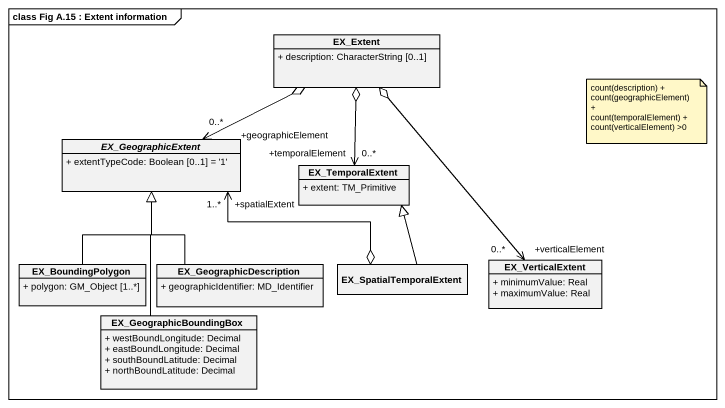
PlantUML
@startuml
mainframe class Fig A.15 : Extent information
hide circle
hide empty members
skinparam classAttributeIconSize 0
class EX_Extent {
  + description: CharacterString [0..1]
}
abstract class EX_GeographicExtent {
  + extentTypeCode: Boolean [0..1] = '1'
}
class EX_TemporalExtent {
  + extent: TM_Primitive
}
class EX_BoundingPolygon {
  + polygon: GM_Object [1..*]
}
class EX_GeographicDescription {
  + geographicIdentifier: MD_Identifier
}
class EX_SpatialTemporalExtent
class EX_VerticalExtent {
  + minimumValue: Real
  + maximumValue: Real
}
class EX_GeographicBoundingBox {
  + westBoundLongitude: Decimal
  + eastBoundLongitude: Decimal
  + southBoundLatitude: Decimal
  + northBoundLatitude: Decimal
}
EX_GeographicExtent "+geographicElement\n0..*" <-right-o EX_Extent
EX_GeographicExtent "+spatialExtent\n1..*" <-right-o EX_SpatialTemporalExtent
EX_TemporalExtent "+temporalElement\n0..*" <-up-o EX_Extent
EX_BoundingPolygon -up-|> EX_GeographicExtent
EX_GeographicDescription -up-|> EX_GeographicExtent
EX_SpatialTemporalExtent -up-|> EX_TemporalExtent
EX_VerticalExtent "+verticalElement\n0..*" <-up-o EX_Extent
EX_GeographicBoundingBox -up-|> EX_GeographicExtent
note as N1
  count(description) +
  count(geographicElement) +
  count(temporalElement) +
  count(verticalElement) >0
end note
@enduml
